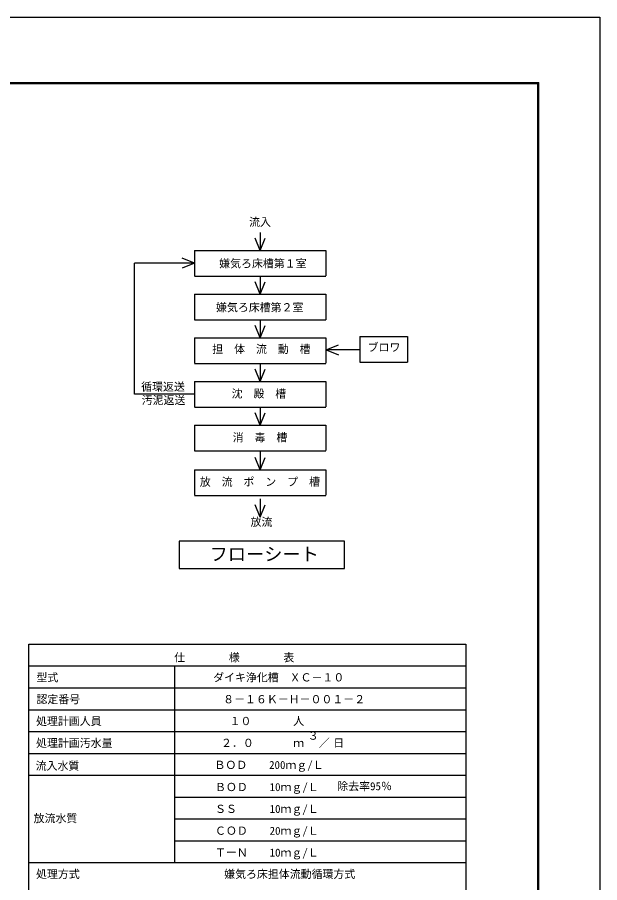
# Model space of a CAD drawing. Units: millimetres, scale not verified. Extents: x -8910 to 8910, y -6308 to 6308.
# Drawn here: x 4112 to 8910, y -824 to 6308 of the extents above; entities that cross this region are included whole.
import ezdxf
from ezdxf.enums import TextEntityAlignment as Align

# ---------------------------------------------------------------- set-up
doc = ezdxf.new("R2010")
doc.units = ezdxf.units.MM
doc.header["$LTSCALE"] = 30
for name, color, linetype, lineweight in [('0-5_文字', 7, 'Continuous', 25), ('0-8_0E', 3, 'Continuous', 25), ('0-B_水管', 3, 'Continuous', 25), ('1-0_図面枠', 7, 'Continuous', 25), ('1-1_Axis_waku', 7, 'Continuous', 25)]:
    doc.layers.add(name, color=color, linetype=linetype, lineweight=lineweight)
doc.styles.add('ＭＳ ゴシック', font='')
doc.styles.get('ＭＳ ゴシック').set_extended_font_data('MS Gothic')

msp = doc.modelspace()

# ---------------------------------------------------------------- linework, layer by layer
at = {"layer": '0-5_文字'}
for p, q in [((6112.98, 4535.18), (6112.98, 4385.18)), ((6112.98, 4385.18), (6071.77, 4486.98)), ((6112.98, 4385.18), (6154.19, 4486.98)), ((5572.98, 4385.18), (5572.98, 4176.08)), ((5572.98, 4385.18), (6652.98, 4385.18)), ((6652.98, 4385.18), (6652.98, 4176.46)), ((5076.48, 3200.66), (5076.48, 4280.63)), ((5572.98, 4280.63), (5076.48, 4280.63)), ((5572.98, 4280.63), (5471.19, 4321.84)), ((5572.98, 4280.63), (5471.19, 4239.42)), ((5572.98, 4175.19), (6652.98, 4175.19)), ((6112.98, 4175.19), (6112.98, 4025.19)), ((6112.98, 4025.19), (6071.77, 4126.98)), ((6112.98, 4025.19), (6154.2, 4126.98)), ((5572.98, 4025.19), (6652.98, 4025.19)), ((6652.98, 4025.19), (6652.98, 3815.2)), ((6112.98, 3815.2), (6112.98, 3665.2)), ((6112.98, 3665.2), (6071.77, 3766.99)), ((6112.98, 3665.2), (6154.2, 3766.99)), ((5572.98, 3665.2), (5572.98, 3456.1)), ((5572.98, 3665.2), (6652.98, 3665.2)), ((6652.98, 3665.2), (6652.98, 3456.48)), ((6935.24, 3675.77), (6935.24, 3466.66)), ((6656.46, 3567.57), (6758.25, 3608.78)), ((6656.46, 3567.57), (6758.25, 3526.35)), ((6935.24, 3567.57), (6656.46, 3567.57)), ((5572.98, 3455.2), (6652.98, 3455.2)), ((6112.98, 3455.2), (6112.98, 3305.21)), ((6935.24, 3465.77), (7327.48, 3465.77)), ((6112.98, 3305.21), (6071.77, 3406.99)), ((6112.98, 3305.21), (6154.2, 3406.99)), ((5572.98, 3305.21), (5572.98, 3096.11)), ((5572.98, 3305.21), (6652.98, 3305.21)), ((6652.98, 3305.21), (6652.98, 3096.49)), ((5572.98, 3200.66), (5076.48, 3200.66)), ((5572.98, 3095.21), (6652.98, 3095.21)), ((6112.98, 3096.11), (6112.98, 2946.11)), ((6112.98, 2946.11), (6071.77, 3047.9)), ((6112.98, 2946.11), (6154.2, 3047.9)), ((5572.98, 2945.22), (5572.98, 2736.11)), ((5572.98, 2945.22), (6652.98, 2945.22)), ((6652.98, 2945.22), (6652.98, 2736.5)), ((5572.98, 2735.22), (6652.98, 2735.22)), ((6112.98, 2728.6), (6112.98, 2578.6)), ((6112.98, 2578.6), (6071.77, 2680.39)), ((6112.98, 2578.6), (6154.2, 2680.39)), ((5572.98, 2577.71), (5572.98, 2368.61)), ((5572.98, 2577.71), (6652.98, 2577.71)), ((6652.98, 2577.71), (6652.98, 2368.99)), ((5572.98, 2367.72), (6652.98, 2367.72)), ((6112.98, 2188.33), (6071.77, 2290.12)), ((6112.98, 2338.33), (6112.98, 2188.33)), ((6112.98, 2188.33), (6154.2, 2290.12)), ((5444.47, 1989.41), (5444.47, 1763.93)), ((6807.59, 1989.41), (5444.47, 1989.41)), ((6807.59, 1763.93), (6807.59, 1989.41)), ((5444.47, 1763.93), (6807.59, 1763.93))]:
    msp.add_line(p, q, dxfattribs=at)
for points in [[(5572.98, 4025.19), (5572.98, 3815.2), (6652.98, 3815.2)], [(6935.24, 3675.77), (7327.48, 3675.77), (7327.48, 3465.77)]]:
    msp.add_lwpolyline(points, dxfattribs=at)
at = {"layer": '0-8_0E'}
for p, q in [((4207.63, 1141.7), (7807.63, 1141.7)), ((4207.63, -2638.31), (4207.63, 1141.7)), ((7807.63, 1141.7), (7807.63, -2638.31)), ((4207.63, 961.7), (7807.63, 961.7)), ((5407.63, 961.7), (5407.63, -658.31)), ((4207.63, 781.7), (7807.63, 781.7)), ((4207.63, 601.7), (7807.63, 601.7)), ((4207.63, 421.7), (7807.63, 421.7)), ((4207.63, 241.7), (7807.63, 241.7)), ((4207.63, 61.69), (7807.63, 61.69)), ((5407.63, -118.31), (7807.63, -118.31)), ((5407.63, -298.31), (7807.63, -298.31)), ((5407.63, -478.31), (7807.63, -478.31)), ((4207.63, -658.31), (7807.63, -658.31))]:
    msp.add_line(p, q, dxfattribs=at)
at = {"layer": '1-0_図面枠'}
msp.add_lwpolyline([(-8910, -6307.5), (-8910, 6307.5), (8910, 6307.5), (8910, -6307.5)], close=True, dxfattribs=at)
at = {"layer": '1-1_Axis_waku'}
for p, q in [((-7778.4, 5769.9), (8408.4, 5769.9)), ((-7777.8, 5769.3), (8407.8, 5769.3)), ((-7777.2, 5768.7), (8407.2, 5768.7)), ((-7776.6, 5768.1), (8406.6, 5768.1)), ((-7776, 5767.5), (8406, 5767.5)), ((-7775.4, 5766.9), (8405.4, 5766.9)), ((-7774.8, 5766.3), (8404.8, 5766.3)), ((-7774.2, 5765.7), (8404.2, 5765.7)), ((-7773.6, 5765.1), (8403.6, 5765.1)), ((-7773, 5764.5), (8403, 5764.5)), ((-7772.4, 5763.9), (8402.4, 5763.9)), ((-7771.8, 5763.3), (8401.8, 5763.3)), ((-7771.2, 5762.7), (8401.2, 5762.7)), ((-7770.6, 5762.1), (8400.6, 5762.1)), ((-7770, 5761.5), (8400, 5761.5)), ((8400, -5806.5), (8400, 5761.5)), ((8400.6, -5807.1), (8400.6, 5762.1)), ((8401.2, -5807.7), (8401.2, 5762.7)), ((8401.8, -5808.3), (8401.8, 5763.3)), ((8402.4, -5808.9), (8402.4, 5763.9)), ((8403, -5809.5), (8403, 5764.5)), ((8403.6, -5810.1), (8403.6, 5765.1)), ((8404.2, -5810.7), (8404.2, 5765.7)), ((8404.8, -5811.3), (8404.8, 5766.3)), ((8405.4, -5811.9), (8405.4, 5766.9)), ((8406, -5812.5), (8406, 5767.5)), ((8406.6, -5813.1), (8406.6, 5768.1)), ((8407.2, -5813.7), (8407.2, 5768.7)), ((8407.8, -5814.3), (8407.8, 5769.3)), ((8408.4, -5814.9), (8408.4, 5769.9))]:
    msp.add_line(p, q, dxfattribs=at)

# ---------------------------------------------------------------- texts
at = {"layer": '0-5_文字', "color": 4, "style": 'ＭＳ ゴシック'}
for s, height, p in [('流入', 65.98, (6021.24, 4567.61)), ('嫌気ろ床槽第１室', 65.98, (5775.21, 4225.54)), ('嫌気ろ床槽第２室', 65.98, (5749.27, 3864.21)), ('担\u3000体\u3000流\u3000動\u3000槽', 65.98, (5718.15, 3520.67)), ('ブロワ', 65.98, (6998.14, 3534.93)), ('循環返送', 65.98, (5132.15, 3210.28)), ('沈\u3000殿\u3000槽', 65.98, (5877.66, 3153.59)), ('汚泥返送', 65.98, (5136.6, 3099.12)), ('消\u3000毒\u3000槽', 65.98, (5886.55, 2792.25)), ('放\u3000流\u3000ポ\u3000ン\u3000プ\u3000槽', 65.98, (5615.33, 2426.47)), ('放流', 65.98, (6033.28, 2096.27)), ('フローシート', 110, (5695.82, 1796.16))]:
    msp.add_text(s, height=height, dxfattribs=at).set_placement(p, align=Align.BOTTOM_LEFT)
at = {"layer": '0-8_0E', "color": 4, "style": 'ＭＳ ゴシック'}
for s, p in [('仕\u3000\u3000\u3000\u3000様\u3000\u3000\u3000\u3000表', (5404.03, 979.1)), ('型式', (4269.43, 814.09)), ('ダイキ浄化槽\u3000ＸＣ－１０', (5725.63, 814.69)), ('処理計画人員\u3000', (4266.43, 454.1)), ('１０', (5860.63, 454.7)), ('人', (6385.04, 454.1)), ('処理計画汚水量', (4266.43, 274.1)), ('２．０', (5790.21, 274.7)), ('３', (6505.03, 334.1)), ('／', (6595.03, 274.1)), ('日', (6715.03, 274.1)), ('ｍ', (6385.04, 274.1)), ('流入水質', (4263.15, 85.99)), ('ＢＯＤ\u3000\u3000200ｍｇ/Ｌ', (5736.25, 93.26)), ('ＢＯＤ\u3000\u300010ｍｇ/Ｌ', (5740.58, -88.9)), ('除去率95％', (6748.3, -81.96)), ('ＳＳ\u3000\u3000\u300010ｍｇ/Ｌ', (5740.58, -268.9)), ('放流水質', (4246.33, -346.42)), ('ＣＯＤ\u3000\u300020ｍｇ/Ｌ', (5740.58, -448.9)), ('ＴーＮ\u3000\u300010ｍｇ/Ｌ', (5740.58, -628.9)), ('処理方式\u3000\u3000\u3000', (4266.42, -805.91)), ('嫌気ろ床担体流動循環方式', (5816.27, -805.91))]:
    msp.add_text(s, height=65.98, dxfattribs=at).set_placement(p, align=Align.BOTTOM_LEFT)
at = {"layer": '0-B_水管', "color": 4, "style": 'ＭＳ ゴシック'}
for s, p in [('認定番号', (4269.43, 634.09)), ('８－１６Ｋ－Ｈ－００１－２', (5807.77, 634.65))]:
    msp.add_text(s, height=65.98, dxfattribs=at).set_placement(p, align=Align.BOTTOM_LEFT)

doc.saveas('drawing.dxf')
